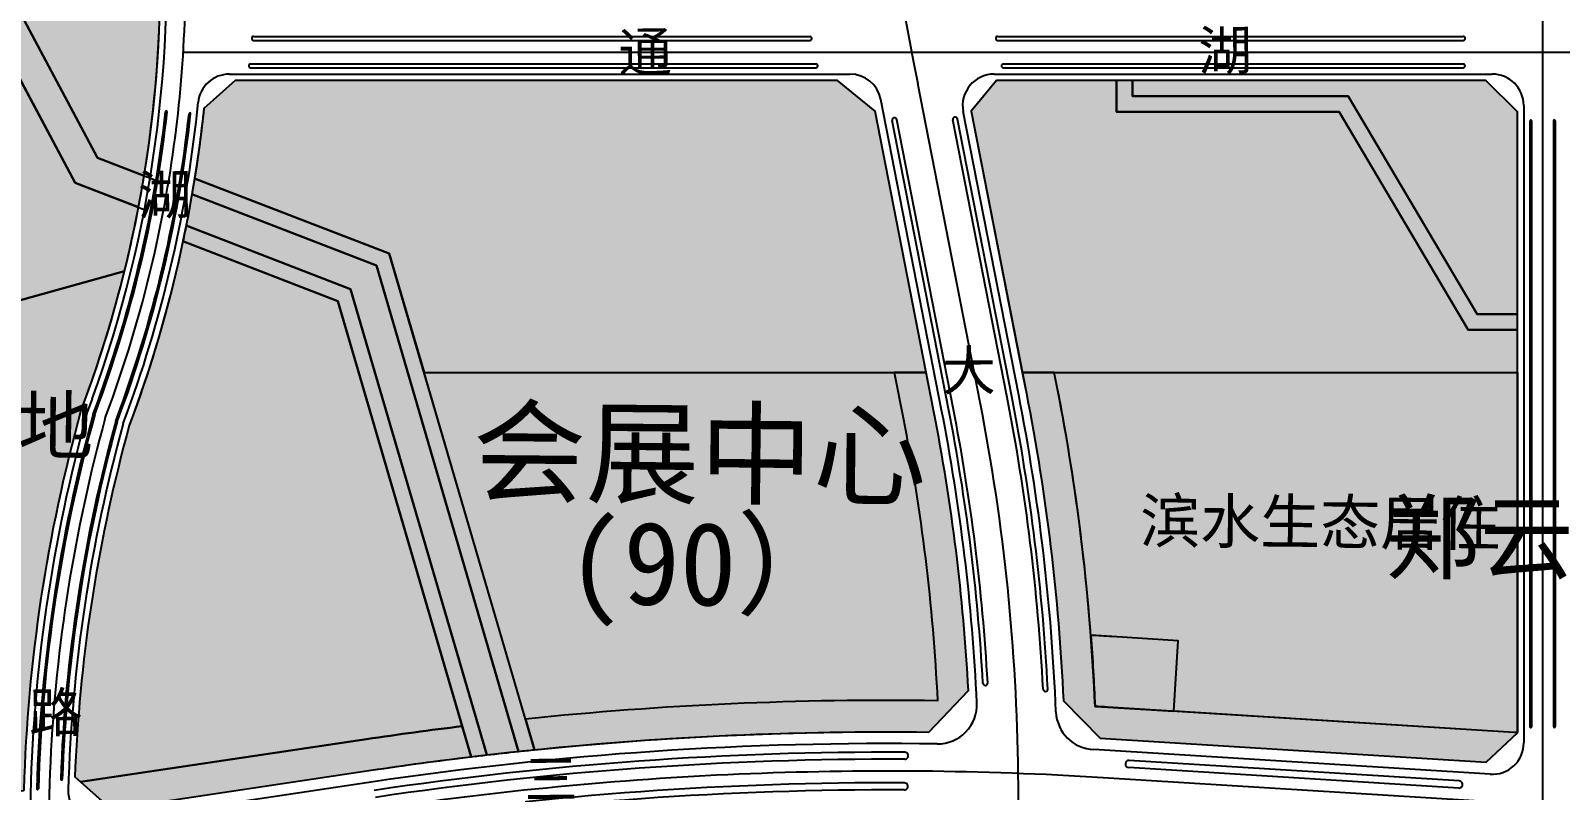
# Model space of a CAD drawing. Extents: x 2442 to 11417, y 1140 to 9206.
# Drawn here: x 3552 to 4525, y 5378 to 5862 of the extents above; entities that cross this region are included whole.
import ezdxf

# ---------------------------------------------------------------- set-up
doc = ezdxf.new("R2010")
doc.units = 0
doc.header["$LTSCALE"] = 1000
doc.header["$MEASUREMENT"] = 0
doc.linetypes.add('DASHDOT', pattern=[25.4, 12.7, -6.35, 0, -6.35])
for name, color, linetype in [('DIM2', 5, 'Continuous'), ('FGX', 212, 'Continuous'), ('RD-中线', 7, 'DASHDOT'), ('RD-侧石线', 5, 'Continuous'), ('RD-红线', 1, 'Continuous'), ('RD-绿线', 3, 'Continuous'), ('YD-A2', 21, 'Continuous'), ('YD-B2', 12, 'Continuous'), ('YD-E1', 131, 'Continuous'), ('YD-E2', 126, 'Continuous'), ('YD-G1', 100, 'Continuous'), ('YD-G2', 94, 'Continuous'), ('YD-R1', 51, 'Continuous'), ('YD-U2', 144, 'Continuous'), ('路名', 7, 'Continuous')]:
    doc.layers.add(name, color=color, linetype=linetype)
doc.layers.add('T700', color=10, linetype='Continuous', lineweight=13)
doc.styles.add('STYLE5', font='simhei.ttf', dxfattribs={"height": 16})
doc.styles.add('黑体', font='simhei.ttf')

msp = doc.modelspace()

# ---------------------------------------------------------------- hatches: boundary and pattern name
at = {"layer": 'YD-A2'}
h = msp.add_hatch(color=256, dxfattribs=at)
edge = h.paths.add_edge_path()
edge.add_line((3583.531553141567, 5383.619896213739), (3765.552873011391, 5410.840716469183))
edge.add_arc((4097.594419330726, 3190.531411099003), 2244.999999999165, 96.9409795350557, 98.5054040678159, ccw=False)
edge.add_line((3826.293228265928, 5419.078171596151), (3747.12499425743, 5689.744117302464))
edge.add_line((3747.124994257372, 5689.744117302464), (3648.663665949996, 5727.777520683967))
edge.add_arc((2850.3649991073, 5896.819641227497), 816.0000000004325, 340.00973736353023, 348.04405884163435, ccw=False)
edge.add_line((3617.201597411113, 5617.861523398975), (3614.517530359304, 5610.483208461731))
edge.add_arc((4563.233211291985, 5349.342333151343), 984.0000000025478, 164.6100462725055, 177.4557800739767)
edge.add_line((3580.203180109638, 5393.022509418154), (3579.980836977433, 5386.791110186243))
edge.add_line((3579.980836977433, 5386.791110186243), (3583.531553141625, 5383.619896213739))
h = msp.add_hatch(color=256, dxfattribs=at)
edge = h.paths.add_edge_path()
edge.add_arc((4097.594419337003, 3190.531411099993), 2244.999999999163, 89.20499309902385, 95.90473391827216)
edge.add_line((3866.640670174835, 5423.62016118215), (3802.08700467899, 5644.320788637259))
edge.add_line((3802.087004678988, 5644.320788637259), (4101.186841118488, 5644.320788639696))
edge.add_line((4101.186841118546, 5644.320788639696), (4106.831262205178, 5615.457564194335))
edge.add_arc((2870.254470050535, 5373.63565223263), 1260.000000000118, 2.8058702183292894, 11.064980108672728, ccw=False)
at = {"layer": 'YD-B2'}
h = msp.add_hatch(color=256, dxfattribs=at)
edge = h.paths.add_edge_path()
edge.add_line((3611.451633704142, 5708.662433981142), (3474.188418792462, 5670.58949115392))
edge.add_line((3474.188418792462, 5670.58949115392), (3382.698272127771, 5674.452957078381))
edge.add_line((3382.698272127773, 5674.45295707838), (3352.440299266844, 5669.927955056694))
edge.add_line((3352.440299266844, 5669.927955056694), (3240.759123995234, 5515.223363410294))
edge.add_line((3240.759123995236, 5515.223363410294), (3207.226803857566, 5439.650735463185))
edge.add_line((3207.226803857566, 5439.650735463185), (3223.654517706573, 5329.801211113219))
edge.add_line((3223.654517706573, 5329.801211113219), (3547.173685674981, 5378.182670640294))
edge.add_line((3547.173685674979, 5378.182670640294), (3547.661742431104, 5378.848123112154))
edge.add_arc((4563.233211290704, 5349.34233315133), 1016.000000001418, 164.5369825344233, 178.3358317336486, ccw=False)
edge.add_line((3584.009621343457, 5620.224523215083), (3587.129573963248, 5628.801057472499))
edge.add_arc((2850.364999113022, 5896.819641225689), 783.9999999944589, 340.0097373667049, 346.113669880318)
at = {"layer": 'YD-E1'}
for points in [[(3476.567077325728, 6001.804769506524), (3440.623763572066, 6001.804769506395), (3441.666124259384, 5981.804769506049), (3464.565328965113, 5981.804769506019), (3580.185898033586, 5764.949069972006), (3620.384308282959, 5749.421325438771, 0.006497820062278511), (3623.954823968084, 5769.482361248478), (3594.333455686112, 5780.924431632213)], [(4390.06713129026, 5820.17756872161), (4252.747905519038, 5820.177568720695), (4252.747905518932, 5830.177568719816), (4242.747905518929, 5830.177568720632), (4242.747905519049, 5810.177568720062), (4384.359995638129, 5810.177568721602), (4466.397630411608, 5671.304778307968), (4497.73585738056, 5671.293210519728), (4497.735857380441, 5681.293211201073), (4472.106010418773, 5681.302671870611)], [(3654.420741800732, 5757.714060310026, -0.00623388397512869), (3650.702520114388, 5737.710080016383), (3755.33613400385, 5697.29246111254), (3842.055969916646, 5400.808565862543, -0.002281662263300551), (3862.238721288466, 5403.048686828172), (3771.758413496897, 5712.389148728967)]]:
    msp.add_hatch(color=256, dxfattribs=at).paths.add_polyline_path(points)
at = {"layer": 'YD-E2'}
for points in [[(4089.058429510558, 5810.549365669942), (4065.219986463724, 5830.177568718655), (3681.863135768455, 5830.177568716253), (3661.970835848573, 5812.250345570683, -0.01374350332951648), (3656.098424922318, 5767.786131917039), (3779.969553243558, 5719.937492538113), (3802.087004678804, 5644.32078863819), (4121.565680637392, 5644.320788639773)], [(4384.359995638195, 5810.177568720672), (4242.747905519049, 5810.177568720062), (4242.747905518998, 5830.177568719701), (4166.356505019368, 5830.177568718404), (4150.194948066806, 5810.549365669701), (4182.702199193929, 5644.320788640001), (4497.735857380798, 5644.320788642481), (4497.735857380554, 5671.293210520193), (4466.397630411608, 5671.304778307968)], [(4497.73585737947, 5810.177568722314), (4477.735857379721, 5830.177568721724), (4252.747905518869, 5830.177568720281), (4252.74790551898, 5820.177568720695), (4390.06713128979, 5820.177568722071), (4472.106010418884, 5681.302671871078), (4497.735857380496, 5681.293211201539)]]:
    msp.add_hatch(color=256, dxfattribs=at).paths.add_polyline_path(points)
at = {"layer": 'YD-G1'}
for points in [[(3611.451633703968, 5708.662433981141, 0.01330792072000938), (3620.384308282728, 5749.421325438768), (3580.185898033353, 5764.949069972006), (3464.565328965113, 5981.804769506019), (3441.666124259442, 5981.80476950605), (3442.896464511628, 5958.197964933267), (3466.819440649861, 5821.657623369399), (3463.047626633386, 5790.146022283782), (3436.466070908107, 5732.235911556643), (3398.720947912157, 5733.829820866463), (3372.139392186171, 5769.957205279416), (3334.925830920327, 5781.645523091678), (3284.952860787249, 5781.114219987851), (3244.549543672272, 5741.267713849777), (3220.094620336073, 5698.233739555749), (3226.442523579177, 5600.783252810206), (3192.41833270498, 5542.873317331606), (3158.394527278237, 5478.056441471639), (3128.62360117304, 5381.362606046806), (3084.498581009202, 5372.330803751947), (3046.221510814263, 5372.862106854422), (3028.678046375946, 5397.301173455258), (2980.300146902071, 5408.458188164335), (2954.734301950637, 5499.824623539141), (2935.595766852719, 5571.016786158546), (2957.928683426853, 5661.014134744482), (2994.611068430902, 5756.114236091506), (3005.243459439396, 5821.993542908031), (3047.293885526789, 5835.445920200622), (3112.152125977989, 5907.169561155041), (3113.224115224333, 5974.751245824575), (3077.605239148297, 6073.5702936632), (3060.075266127444, 6156.18284451088), (3049.7472912307, 6194.264917295067, 0.01294370497946412), (3048.556349989558, 6241.28102393862), (3066.757195343151, 6263.283609040313), (3159.144183584276, 6283.842279472254), (3177.928085023765, 6268.150377666697), (3178.124757262463, 6263.65782225023), (3188.254882184421, 6213.393254302488), (3214.836052441475, 6182.57872569269), (3255.239755025927, 6160.264696274997), (3314.250045508674, 6142.201091685833), (3350.932045044334, 6149.638984669826), (3380.702971150669, 6165.046248975245), (3409.94272099587, 6163.98364276897), (3423.764867854705, 6119.88706226756), (3466.826379089918, 6070.477450732457), (3459.383743930674, 6046.569687235693), (3440.238270391739, 6009.201310546646), (3440.62376357207, 6001.804769505929), (3476.567077325675, 6001.804769506059), (3594.333455686288, 5780.924431632214), (3623.954823968035, 5769.482361248473, 0.03621810677270752), (3634.233243481327, 5882.446907925591), (3547.589359758262, 5911.269407144488), (3547.589359757725, 5988.051420940966), (3505.19791964718, 6121.471934331754), (3592.240491588998, 6150.348246428965, 0.01969970908116367), (3569.984515297989, 6207.952654452121), (3501.579867541714, 6207.952654451833), (3442.165511119019, 6267.002757017985), (3341.171411053219, 6241.886542205481), (3275.806850146675, 6273.583245039172), (3213.347124557073, 6400.505231072915), (3191.605254459606, 6398.269357742282, 0.04690604553102048), (3013.494080406406, 6362.864760961769), (2989.925024619526, 6324.270526244373, -0.100477454016636), (2973.237313801161, 5983.07477526868), (2898.080230835802, 5634.212029532719, 0.07885671588347282), (2863.900524211673, 5291.352699381935), (2864.057081062656, 5288.786685466805), (2898.438368019684, 5260.943564630978), (2898.438480864355, 5260.943581506661), (3226.612571571695, 5310.021172753981), (3207.226803857571, 5439.650735462718), (3240.75912399576, 5515.2233634103), (3352.440299266846, 5669.927955056695), (3382.698272126434, 5674.452957078366), (3474.188418792466, 5670.589491153921)], [(3656.098424922377, 5767.78613191704, -0.003128351598248197), (3654.42074180079, 5757.714060310026), (3771.758413496831, 5712.389148729897), (3862.23872128853, 5403.048686827708, -0.001142228472533807), (3872.349939151038, 5404.100909476862), (3779.969553243438, 5719.937492538577)], [(3650.702520114388, 5737.710080016383, -0.003106542799476119), (3648.663665950107, 5727.777520684433), (3747.124994257492, 5689.744117302), (3831.984372836625, 5399.620884886327, -0.001139482741474923), (3842.055969916826, 5400.808565862078), (3755.336134003908, 5697.29246111254)]]:
    msp.add_hatch(color=256, dxfattribs=at).paths.add_polyline_path(points)
at = {"layer": 'YD-G2'}
for points in [[(4148.442872246655, 5441.712142241649, 0.03499188913661555), (4126.459465254913, 5619.296007243694), (4121.565680637388, 5644.320788640239), (4101.186841118484, 5644.320788640161), (4106.831262204871, 5615.457564196195, -0.03605277354186403), (4128.743890340002, 5435.315300577091, 0.02924146424190061), (3866.640670174776, 5423.620161182149), (3872.349939150979, 5404.100909476862, -0.02823534173330127), (4123.190656842016, 5415.384177604894)], [(4204.972277456152, 5634.649779426248), (4203.081038712469, 5644.32078864147), (4182.702199193696, 5644.320788639998), (4185.34407440518, 5630.811336384329, -0.03679605432485614), (4208.836846589114, 5435.257249264927), (4232.259229501973, 5411.45507482874), (4477.774392504642, 5396.192247776764), (4497.735857382388, 5414.95131266675), (4497.735857382393, 5415.112082371303, -0.0001022885570618723), (4496.405281807945, 5415.11547956171, -5.553931940955089e-05), (4495.682823683099, 5415.117552172988), (4236.889385582526, 5431.205843581934, 0.0008784584874415903), (4229.015185980417, 5431.681469015029, 0.03762439309226048)], [(3831.984372836683, 5399.620884886327), (3826.293228265869, 5419.078171596151, 0.0068261957725442), (3765.552873011682, 5410.840716469185), (3583.531553141805, 5383.619896213275), (3602.926439908537, 5366.297943946824), (3608.876103923803, 5367.187700898151), (3768.510926883446, 5391.060678115598, -0.007196785273086113)]]:
    msp.add_hatch(color=256, dxfattribs=at).paths.add_polyline_path(points)
at = {"layer": 'YD-R1'}
h = msp.add_hatch(color=256, dxfattribs=at)
edge = h.paths.add_edge_path()
edge.add_arc((4097.594419403997, 3190.531411179801), 2289.999999916082, 86.44269779692932, 86.77739772546062)
edge.add_arc((2870.254470051937, 5373.635652232178), 1359.99999999877, 4.355069747705534, 11.06498010876799)
edge.add_line((4204.972277455176, 5634.649779430895), (4203.0810387126, 5644.320788640074))
edge.add_line((4203.081038712535, 5644.32078864054), (4497.73585738074, 5644.320788642481))
edge.add_line((4497.735857380743, 5644.320788642014), (4497.735857382339, 5415.112082370836))
edge.add_arc((4505.373527592794, 8667.12847045444), 3252.025356969119, 269.8419928419943, 269.865435652361, ccw=False)
edge.add_arc((4505.373530009187, 8667.128470445905), 3252.025356966877, 269.82926412503707, 269.8419927994207, ccw=False)
edge.add_line((4495.682823683099, 5415.117552172988), (4279.091784753798, 5428.582266642874))
edge.add_line((4279.091784753746, 5428.582266642407), (4281.883888754142, 5473.495562616401))
edge.add_line((4281.883888754142, 5473.495562616401), (4239.681489582814, 5476.119139555461))
at = {"layer": 'YD-U2'}
msp.add_hatch(color=256, dxfattribs=at).paths.add_polyline_path([(4281.883888754253, 5473.495562616868), (4239.681489582812, 5476.119139555462, 0.001460404978012376), (4226.327615909033, 5476.910155774212, -0.00832934006078334), (4229.015185980412, 5431.681469015494, -0.0008784584874452118), (4236.889385582526, 5431.205843581934), (4279.0917847538, 5428.582266642873)])

# ---------------------------------------------------------------- linework, layer by layer
at = {"layer": 'FGX'}
for points in [[(3476.567077325728, 6001.804769506524), (3440.623763572066, 6001.804769506395), (3441.666124259384, 5981.804769506049), (3464.565328965113, 5981.804769506019), (3580.185898033586, 5764.949069972006), (3620.384308282959, 5749.421325438771, 0.006497820062278511), (3623.954823968084, 5769.482361248478), (3594.333455686112, 5780.924431632213), (3476.567077325728, 6001.804769506524)], [(4089.058429510558, 5810.549365669942), (4065.219986463724, 5830.177568718655), (3681.863135768455, 5830.177568716253), (3661.970835848573, 5812.250345570683, -0.01374350332951648), (3656.098424922318, 5767.786131917039), (3779.969553243558, 5719.937492538113), (3802.087004678804, 5644.32078863819), (4121.565680637392, 5644.320788639773), (4089.058429510558, 5810.549365669942)], [(3656.098424922377, 5767.78613191704, -0.003128351598248197), (3654.42074180079, 5757.714060310026), (3771.758413496831, 5712.389148729897), (3862.23872128853, 5403.048686827708, -0.001142228472533807), (3872.349939151038, 5404.100909476862), (3779.969553243438, 5719.937492538577), (3656.098424922377, 5767.78613191704, -0.003128351598248197)], [(3654.420741800732, 5757.714060310026, -0.00623388397512869), (3650.702520114388, 5737.710080016383), (3755.33613400385, 5697.29246111254), (3842.055969916646, 5400.808565862543, -0.002281662263300551), (3862.238721288466, 5403.048686828172), (3771.758413496897, 5712.389148728967), (3654.420741800732, 5757.714060310026, -0.00623388397512869)], [(3650.702520114388, 5737.710080016383, -0.003106542799476119), (3648.663665950107, 5727.777520684433), (3747.124994257492, 5689.744117302), (3831.984372836625, 5399.620884886327, -0.001139482741474923), (3842.055969916826, 5400.808565862078), (3755.336134003908, 5697.29246111254), (3650.702520114388, 5737.710080016383, -0.003106542799476119)], [(4148.442872246655, 5441.712142241649, 0.03499188913661555), (4126.459465254913, 5619.296007243694), (4121.565680637388, 5644.320788640239), (4101.186841118484, 5644.320788640161), (4106.831262204871, 5615.457564196195, -0.03605277354186403), (4128.743890340002, 5435.315300577091, 0.02924146424190061), (3866.640670174776, 5423.620161182149), (3872.349939150979, 5404.100909476862, -0.02823534173330127), (4123.190656842016, 5415.384177604894), (4148.442872246655, 5441.712142241649, 0.03499188913661555)], [(4204.972277456152, 5634.649779426248), (4203.081038712469, 5644.32078864147), (4182.702199193696, 5644.320788639998), (4185.34407440518, 5630.811336384329, -0.03679605432485614), (4208.836846589114, 5435.257249264927), (4232.259229501973, 5411.45507482874), (4477.774392504642, 5396.192247776764), (4497.735857382388, 5414.95131266675), (4497.735857382393, 5415.112082371303, -0.0001022885570618723), (4496.405281807945, 5415.11547956171, -5.553931940955089e-05), (4495.682823683099, 5415.117552172988), (4236.889385582526, 5431.205843581934, 0.0008784584874415903), (4229.015185980417, 5431.681469015029, 0.03762439309226048), (4204.972277456152, 5634.649779426248)], [(4281.883888754253, 5473.495562616868), (4239.681489582812, 5476.119139555462, 0.001460404978012376), (4226.327615909033, 5476.910155774212, -0.00832934006078334), (4229.015185980412, 5431.681469015494, -0.0008784584874452118), (4236.889385582526, 5431.205843581934), (4279.0917847538, 5428.582266642873), (4281.883888754253, 5473.495562616868)], [(3831.984372836683, 5399.620884886327), (3826.293228265869, 5419.078171596151, 0.0068261957725442), (3765.552873011682, 5410.840716469185), (3583.531553141805, 5383.619896213275), (3602.926439908537, 5366.297943946824), (3608.876103923803, 5367.187700898151), (3768.510926883446, 5391.060678115598, -0.007196785273086113), (3831.984372836683, 5399.620884886327)]]:
    msp.add_lwpolyline(points, format="xyb", close=True, dxfattribs=at)
for points in [[(3476.567077325675, 6001.804769506059), (3594.333455686286, 5780.924431632214), (3594.333455686286, 5780.924431632214), (3623.954823968026, 5769.482361248477), (3623.954823968026, 5769.482361248477, 0.0362181067726882), (3634.233243481503, 5882.446907925532)], [(2898.438368019684, 5260.94356463098), (3226.612571571695, 5310.021172753981), (3226.612571571695, 5310.021172753981), (3207.226803857569, 5439.650735462719), (3207.226803857569, 5439.650735462719), (3240.75912399576, 5515.223363410299), (3240.75912399576, 5515.223363410299), (3352.440299266844, 5669.927955056694), (3352.440299266844, 5669.927955056694), (3382.698272126434, 5674.452957078367), (3382.698272126434, 5674.452957078367), (3474.188418792462, 5670.58949115392), (3474.188418792462, 5670.58949115392), (3611.451633703968, 5708.662433981141), (3611.451633703968, 5708.662433981141, 0.01330792072000935), (3620.384308282726, 5749.421325438768), (3620.384308282726, 5749.421325438768), (3580.185898033353, 5764.949069972005), (3580.185898033353, 5764.949069972005), (3464.565328965113, 5981.804769506019)], [(3583.531553141567, 5383.619896213739), (3765.552873011391, 5410.840716469183), (3765.552873011391, 5410.840716469183, -0.006826195772577114), (3826.293228265869, 5419.078171596151), (3826.293228265928, 5419.078171596151), (3747.12499425743, 5689.744117302464), (3747.124994257372, 5689.744117302464), (3648.663665949995, 5727.777520683966), (3648.663665950107, 5727.777520684433, -0.03507070859736124), (3617.201597411171, 5617.861523398976), (3617.201597411113, 5617.861523398975), (3614.517530359304, 5610.483208461732), (3614.517530359368, 5610.483208461266, 0.05610885715273396), (3580.203180109638, 5393.022509418154), (3580.203180109638, 5393.022509418154), (3579.980836977433, 5386.791110186243), (3579.980836977433, 5386.791110186243), (3583.531553141625, 5383.619896213739)], [(3611.451633704142, 5708.662433981142), (3474.188418792462, 5670.58949115392), (3474.188418792462, 5670.58949115392), (3382.698272127773, 5674.45295707838), (3382.698272127773, 5674.45295707838), (3352.440299266844, 5669.927955056694), (3352.440299266844, 5669.927955056694), (3240.759123995236, 5515.223363410294), (3240.759123995236, 5515.223363410294), (3207.226803857566, 5439.650735463185), (3207.226803857566, 5439.650735463185), (3223.654517706573, 5329.801211113219), (3223.654517706573, 5329.801211113219), (3547.173685674979, 5378.182670640294), (3547.173685674979, 5378.182670640294), (3547.661742431104, 5378.848123112154), (3547.661742431104, 5378.848123112154, -0.06028169796634641), (3584.009621343457, 5620.224523215083), (3584.009621343457, 5620.224523215083), (3587.129573963248, 5628.801057472499), (3587.129573963248, 5628.801057472499, 0.02663972908990754), (3611.451633704142, 5708.662433981142)], [(4128.743890340011, 5435.31530057616, 0.02924146424189686), (3866.640670174893, 5423.62016118215), (3866.640670174835, 5423.62016118215), (3802.087004678988, 5644.320788637259), (3802.087004678988, 5644.320788637259), (4101.186841118488, 5644.320788639696), (4101.186841118546, 5644.320788639696), (4106.831262205178, 5615.457564194335), (4106.831262205178, 5615.457564194335, -0.03605277354161504), (4128.743890340011, 5435.31530057616)], [(4239.681489582807, 5476.119139555927, 0.001460404978006038), (4226.327615909091, 5476.910155774213), (4226.327615909096, 5476.910155773748, 0.02928587523828786), (4204.972277455176, 5634.649779430895), (4204.972277455176, 5634.649779430895), (4203.081038712598, 5644.320788640074), (4203.081038712535, 5644.32078864054), (4497.73585738074, 5644.32078864248), (4497.735857380743, 5644.320788642014), (4497.73585738234, 5415.112082370837), (4497.735857382399, 5415.112082370837, -0.000102288557061768), (4496.405281807951, 5415.115479561245), (4496.405281807945, 5415.11547956171, -5.553931940953255e-05), (4495.682823683041, 5415.117552172988), (4495.682823683099, 5415.117552172988), (4279.0917847538, 5428.582266642873), (4279.091784753746, 5428.582266642407), (4281.883888754142, 5473.495562616401), (4281.883888754142, 5473.495562616401), (4239.681489582812, 5476.119139555462)]]:
    msp.add_lwpolyline(points, format="xyb", dxfattribs=at)
for points in [[(4384.359995638195, 5810.177568720672), (4242.747905519049, 5810.177568720062), (4242.747905518998, 5830.177568719701), (4166.356505019368, 5830.177568718404), (4150.194948066806, 5810.549365669701), (4182.702199193929, 5644.320788640001), (4497.735857380798, 5644.320788642481), (4497.735857380554, 5671.293210520193), (4466.397630411608, 5671.304778307968), (4384.359995638195, 5810.177568720672)], [(4390.06713129026, 5820.17756872161), (4252.747905519038, 5820.177568720695), (4252.747905518932, 5830.177568719816), (4242.747905518929, 5830.177568720632), (4242.747905519049, 5810.177568720062), (4384.359995638129, 5810.177568721602), (4466.397630411608, 5671.304778307968), (4497.73585738056, 5671.293210519728), (4497.735857380441, 5681.293211201073), (4472.106010418773, 5681.302671870611), (4390.06713129026, 5820.17756872161)], [(4497.73585737947, 5810.177568722314), (4477.735857379721, 5830.177568721724), (4252.747905518869, 5830.177568720281), (4252.74790551898, 5820.177568720695), (4390.06713128979, 5820.177568722071), (4472.106010418884, 5681.302671871078), (4497.735857380496, 5681.293211201539), (4497.73585737947, 5810.177568722314)]]:
    msp.add_lwpolyline(points, close=True, dxfattribs=at)
at = {"layer": 'RD-中线'}
for points in [[(4144.812187208363, 3111.533819686681), (4196.496639344776, 3414.620693076043, 0.09610788171275121), (4180.830149113908, 4103.895452582926), (4151.67458734235, 4237.822916563206, -0.09651423076798844), (4134.991376803147, 4998.803108492839), (4161.256731532836, 5151.344939767523, 0.09115950292658971), (4155.901769830074, 5625.053671814245), (4116.172871819057, 5828.210750753255, -0.0481258101556819), (4023.410994879985, 6782.08241510898), (4022.883254925739, 7471.482197197382)], [(3506.088540911709, 3331.542978097759), (3609.156021530518, 4350.80750053731, 0.06907172312583656), (3578.519186125182, 5175.163434759743, -0.1115397572541346), (3599.262702654321, 5615.35146548033), (3602.16558569458, 5623.331290456298, 0.2147753296123023), (3553.445069890651, 6278.498058311632), (3496.9778456893, 6382.514890815672, -0.02338428064754067), (3456.265024745328, 6466.670097476072, -0.01472340637238812)], [(3594.218770309464, 6189.735371490329), (4513.735857376909, 6189.735371496781), (4513.735857388205, 4600.142001365505, 0.05491766847361026), (4517.333265829096, 4567.48804012511), (4711.380289646742, 3697.48678786954), (4684.736338381152, 3395.734408289458)], [(6100.864032993119, 5742.820250622985), (5667.344330503767, 5581.646326801118, -0.09113890733419829), (4494.213879797766, 5370.121999918123), (4234.097281582195, 5386.292547607475, 0.05268214243708427), (3772.208494214397, 5366.335630171085), (2847.45960860933, 5228.041812641428)]]:
    msp.add_lwpolyline(points, format="xyb", dxfattribs=at)
msp.add_lwpolyline([(3648.884847816402, 5848.177568716207), (4917.832103566336, 5848.177568724986)], dxfattribs=at)
at = {"layer": 'RD-侧石线', "linetype": 'ByBlock'}
for p, q in [((3678.250430704808, 5834.17756871626), (4073.064627639482, 5834.17756871868)), ((3610.703657395352, 5611.699816290133), (3613.442594493194, 5619.228965194381))]:
    msp.add_line(p, q, dxfattribs=at)
at = {"layer": 'RD-侧石线'}
for p, q in [((4164.769555257837, 5834.177568719435), (4481.735857379346, 5834.177568722906)), ((4131.366516017506, 5620.255618004754), (4092.692964529422, 5818.01609327318)), ((4501.735857379506, 5814.177568723034), (4501.735857383537, 5408.470108179024)), ((4180.437023642651, 5629.851725622803), (4145.141352207967, 5810.339125671833)), ((3590.88857689597, 5627.433615717749), (3587.822730225656, 5619.005814978706)), ((4480.494922272268, 5388.508643301152), (4228.27154276106, 5404.188496930539)), ((3769.620197082764, 5383.64316373257), (3598.609995205774, 5358.069027853587))]:
    msp.add_line(p, q, dxfattribs=at)
for centre, radius, start, end in [((2850.364999108406, 5896.819641227507), 787.9999999992864, 340.0097373530002, 28.4960401225012), ((4073.064777418836, 5814.177568719414), 20, 11.0647286234409, 90.00049059936882), ((4164.769555257899, 5814.177568718866), 19.99999999995183, 90.0000000005211, 191.0649801217137), ((4481.735857379463, 5814.177568722802), 20.00000000010348, 6.253224948131791e-10, 90.0000000005211), ((2870.254470050008, 5373.635652233092), 1335.00000000065, 2.340863040743594, 11.06498012171372), ((4563.233211291572, 5349.342333151805), 1012.000000002099, 164.5459254913791, 178.9506869180238), ((2870.254470050599, 5373.635652232166), 1285.000000000222, 2.691970048662954, 11.06498012171372), ((4128.86401857483, 5432.813387605923), 25, 269.2010371775861, 2.691970048662954), ((4229.137002319756, 5429.191228714036), 25.01770606811777, 182.3556839657596, 268.0175210414419), ((4097.594419338697, 3190.531411099544), 2217.49999999988, 89.2010371775861, 98.5054040711568), ((4481.735857383557, 5408.470108178328), 19.99999999998595, 266.4426977954023, 6.253224948131791e-10), ((3595.653056126383, 5377.849232921647), 20, 178.3124367626252, 278.5057750695811)]:
    msp.add_arc(centre, radius, start, end, dxfattribs=at)
at = {"layer": 'RD-侧石线', "linetype": 'ByBlock'}
for centre, radius, start, end in [((3678.250430704982, 5814.177568716157), 19.99999999998706, 90.0000000005211, 174.2994435221713), ((2850.364999100933, 5896.819641229765), 812.0000000069745, 340.0097373530002, 354.2994435221713), ((4563.233211291514, 5349.342333151804), 988.000000002018, 164.6007194776706, 178.3124367626252)]:
    msp.add_arc(centre, radius, start, end, dxfattribs=at)
at = {"layer": 'RD-红线'}
for points in [[(3547.661742431279, 5378.848123112156, -0.06028169796646715), (3584.009621343626, 5620.22452321555), (3587.129573963015, 5628.801057472497, 0.2147753296123024), (3539.383468475015, 6270.864489969679), (3482.916244274256, 6374.881322472793, -0.002409623149417573), (3478.28571932367, 6383.510010927466), (3460.897226621804, 6416.901447024005)], [(3602.926439908711, 5366.297943946824), (3608.876103923803, 5367.187700898151), (3768.510926883446, 5391.060678115598, -0.04000919905457168), (4123.190656842075, 5415.384177604894), (4148.442872246655, 5441.712142241649, 0.03499188913661555), (4126.459465254913, 5619.296007243694), (4089.058429510504, 5810.549365669475), (4065.219986463491, 5830.177568718653), (3681.863135768519, 5830.177568715788), (3661.970835848573, 5812.250345570683, -0.06134443220759347), (3617.201597426028, 5617.861523440098), (3614.517530359251, 5610.483208461265, 0.05610885715273721), (3580.203180109638, 5393.022509418154), (3579.98083697738, 5386.791110185776)]]:
    msp.add_lwpolyline(points, format="xyb", dxfattribs=at)
msp.add_lwpolyline([(4232.259229501327, 5411.455074829199), (4477.774392505156, 5396.192247777701), (4497.735857382393, 5414.951312666284), (4497.735857379586, 5810.177568722315), (4477.735857379488, 5830.177568721722), (4166.356505019823, 5830.17756871934), (4150.194948066865, 5810.549365669701), (4185.34407440518, 5630.811336384329, -0.03679605432485614), (4208.836846589114, 5435.257249264927)], format="xyb", close=True, dxfattribs=at)
msp.add_lwpolyline([(3602.926439908711, 5366.297943946824), (3579.98083697738, 5386.791110185776)], dxfattribs=at)
at = {"layer": 'RD-绿线'}
for p, q in [((3693.65626737393, 5858.177568714354), (4047.53868707517, 5858.177568717513)), ((3693.656267373961, 5855.677568715039), (4047.538687075199, 5855.677568718198)), ((4167.043782191802, 5858.177568719028), (4463.281388807221, 5858.177568721675)), ((4167.043782191831, 5855.677568719715), (4463.265388577449, 5855.677568722366)), ((3691.752832787737, 5840.677568713998), (4051.408604766693, 5840.677568717631)), ((4170.743152875388, 5840.677568718914), (4463.169387198519, 5840.677568721388)), ((3691.752832787772, 5838.177568714218), (4051.408604766728, 5838.177568717851)), ((4170.743152875426, 5838.177568718668), (4463.153386968692, 5838.177568721612)), ((4135.782861704927, 5621.119267689204), (4099.903515455486, 5804.591338224872)), ((4138.727092162477, 5621.695034146501), (4102.847745913092, 5805.167104682169)), ((4173.076447500083, 5628.412309479138), (4138.540385353896, 5805.01538318249)), ((4176.020677957631, 5628.988075936434), (4141.484615811501, 5805.591149639788)), ((4505.735857380314, 5804.469460668814), (4505.735857384128, 5418.606422084442)), ((4506.735857380332, 5804.470839276125), (4506.735857384159, 5418.61925389504)), ((4520.73585738035, 5804.490139779421), (4520.735857384185, 5418.798899242007)), ((4521.735857380369, 5804.491518386734), (4521.735857384214, 5418.811731052604)), ((3591.635946311748, 5617.78740143195), (3594.647579830058, 5626.066173961397)), ((3592.589267158248, 5617.482844297779), (3595.587330563269, 5625.724313522713)), ((3605.936472402022, 5613.221005484429), (3608.743840828312, 5620.938267383925)), ((3606.88989557175, 5612.916729629227), (3609.683591561523, 5620.596406945239)), ((4460.445057699671, 5379.735769157413), (4250.458745417684, 5392.789890655409)), ((4460.725993806727, 5384.226991473136), (4250.635684543124, 5397.287578103885))]:
    msp.add_line(p, q, dxfattribs=at)
for centre, radius, start, end in [((3693.656267373943, 5856.927568714929), 1.249999999735909, 90.00000000072953, 270.0000000007295), ((4047.538687075186, 5856.927568717623), 1.249999999657168, 270.0000000007295, 90.00000000072953), ((4167.043782191819, 5856.927568719138), 1.249999999566147, 90.00000000072953, 270.0000000007295), ((4463.273388692338, 5856.927568721787), 1.250025600127547, 269.633306752721, 89.63330675272088), ((3691.752832787755, 5839.427568714108), 1.249999999968821, 90.00000000072953, 270.0000000007295), ((4051.408604766712, 5839.427568717741), 1.249999999889988, 270.0000000007295, 90.00000000072953), ((4170.743152875406, 5839.427568719024), 1.250000000030799, 90.00000000072953, 270.0000000007295), ((4463.161387083575, 5839.427568721499), 1.250025600360813, 269.633306749386, 89.63330674938591), ((2850.364999109019, 5896.819641222886), 791.9999999992978, 340.0097373531471, 353.7281105388469), ((2850.364999108146, 5896.819641222878), 793.0000000001694, 340.0097373531471, 353.7296691910477), ((2850.36499910786, 5896.81964122241), 807.0000000001637, 340.0097373531471, 353.7510847892088), ((2850.364999107453, 5896.819641222405), 808.0000000005994, 340.0097373531471, 353.7525860549136), ((3638.122806323729, 5810.252401143646), 0.5001161819222246, 354.9639268081738, 174.9639268081737), ((3653.068308570677, 5808.935360115025), 0.5001119053725663, 354.9639330811796, 174.9639330811796), ((4101.375630684317, 5804.879221453521), 1.500000000041306, 11.06498012246971, 191.0649801224697), ((4140.012500582729, 5805.303266411139), 1.500000000041306, 11.06498012246971, 191.0649801224697), ((4506.235857380323, 5804.47014997247), 0.5000004751776588, 0.07898833798136928, 180.0789883379814), ((4521.235857380359, 5804.490829083078), 0.500000475148556, 0.07898833798136928, 180.0789883379814), ((2870.254470052098, 5373.635652227594), 1327.500000000635, 2.977744639249972, 11.06498012246971), ((2870.254470050517, 5373.63565222851), 1330.500000002141, 2.977744639249972, 11.06498009564315), ((4563.23321129286, 5349.342333151051), 1008.00000000149, 164.5549216686071, 178.3019940330903), ((4563.2332112925, 5349.342333151979), 1007.000000001011, 164.5571790870699, 178.3019940330903), ((2870.254470053776, 5373.635652228541), 1289.499999998725, 3.239709735213147, 11.06498009564315), ((2870.254470052272, 5373.635652227596), 1292.500000000431, 3.239709735213147, 11.06498012246971), ((4563.233211294071, 5349.342333151993), 993.0000000027179, 164.5891403538253, 177.9173232807213), ((4563.233211292791, 5349.342333151982), 992.0000000013605, 164.5914491672515, 177.9173232807213), ((4159.191240884109, 5446.594550235715), 1.500000000080804, 183.2397097352132, 3.239709735213147), ((4197.460038625053, 5442.674617679385), 1.500000000080804, 182.9777446392499, 2.977744639249972), ((4506.235857384143, 5418.612837989741), 0.5000411621614839, 180.7351682470383, 0.7351682470383534), ((4521.235857384199, 5418.805315147306), 0.5000411621614839, 180.7351682470383, 0.7351682470383534), ((4097.594419346839, 3190.531411099354), 2211.999999999029, 89.73213536893842, 98.50540406799522), ((4107.907502941227, 5400.257344894691), 2.250069957099223, 269.2807858496702, 89.28078584977436), ((4097.594419346851, 3190.531411097957), 2207.499999999963, 89.7330554668054, 98.50540406799522), ((4250.547214980405, 5395.038734379647), 2.250583248754146, 87.74714446735825, 267.7471444673582), ((3571.388829731752, 5385.411333255881), 0.5000000000162262, 177.9173232540245, 357.9173232540244), ((4097.594419347599, 3190.531411098896), 2192.499999999475, 89.7361497509939, 98.50540406799522), ((4107.662724436468, 5380.758269533698), 2.250071208242159, 269.2807860369689, 89.28078603696892), ((4460.585525753231, 5381.981380315042), 2.250000165860927, 266.4206829946436, 86.42068299464368), ((3556.175612626606, 5379.196025911081), 0.5000000000162262, 178.3019940063969, 358.301994006397), ((4097.594419345396, 3190.531411097943), 2187.999999999648, 89.73708630451362, 98.50540406799522)]:
    msp.add_arc(centre, radius, start, end, dxfattribs=at)
at = {"layer": 'YD-E1'}
for p, q in [((3476.567077325675, 6001.804769506059), (3594.333455686286, 5780.924431632214)), ((3464.565328965113, 5981.804769506019), (3580.185898033353, 5764.949069972005)), ((3594.333455686286, 5780.924431632214), (3631.852504752584, 5766.431664246868)), ((3580.185898033353, 5764.949069972005), (3624.975888704668, 5747.647700876083)), ((4466.397630411957, 5671.304778307972), (4497.735857380554, 5671.293210520193))]:
    msp.add_line(p, q, dxfattribs=at)
for points in [[(4242.747905518934, 5830.177568720166), (4242.747905519107, 5810.177568720062), (4384.359995638304, 5810.177568721604), (4466.397630411957, 5671.304778307972)], [(4252.747905518927, 5830.177568720282), (4252.74790551898, 5820.177568720695), (4390.067131290085, 5820.177568721608), (4472.106010418534, 5681.302671871074), (4497.735857380438, 5681.293211201539)], [(3654.420741800615, 5757.714060310025), (3771.758413497068, 5712.389148729434), (3862.238721288588, 5403.048686827708)], [(3650.702520114446, 5737.710080016383), (3755.336134003966, 5697.292461112541), (3842.055969916826, 5400.808565862078)]]:
    msp.add_lwpolyline(points, dxfattribs=at)

# ---------------------------------------------------------------- texts
at = {"layer": 'DIM2'}
for s, height, rotation, style, p in [('总部基地', 35.27999999999999, 359.4515600111367, '黑体', (3399.074445750215, 5594.392318281811)), ('会展中心', 52.91999999999999, 359.4515600111454, '黑体', (3832.738234792392, 5567.486588881391)), ('滨水生态居住', 28, 359.451560011111, 'STYLE5', (4257.562069397827, 5536.086385463364)), ('  (90）', 52.91999999999999, 359.4515600111454, '黑体', (3820.604420881707, 5497.590772222866))]:
    msp.add_text(s, height=height, rotation=rotation, dxfattribs=dict(at, style=style)).set_placement(p)
at = {"layer": 'T700', "color": 7, "linetype": 'Continuous', "lineweight": 0, "insert": (4413.813487032428, 5561.344588748645), "char_height": 43.90399999999999, "width": 621.1485398373602, "attachment_point": 1, "style": '黑体'}
msp.add_mtext('郑云', dxfattribs=at)
at = {"layer": '路名', "style": '黑体'}
for s, p in [('通', (3925.816894157018, 5835.68890672191)), ('湖', (4294.859199132885, 5836.652532228634)), ('湖', (3620.169584804702, 5744.829111611478)), ('大', (4131.841605322161, 5632.86542460768)), ('路', (3550.798199109024, 5415.196066108901)), ('三', (3865.919262623447, 5372.885757417049))]:
    msp.add_text(s, height=25, rotation=0.5484399892900174, dxfattribs=at).set_placement(p)

doc.saveas('drawing.dxf')
